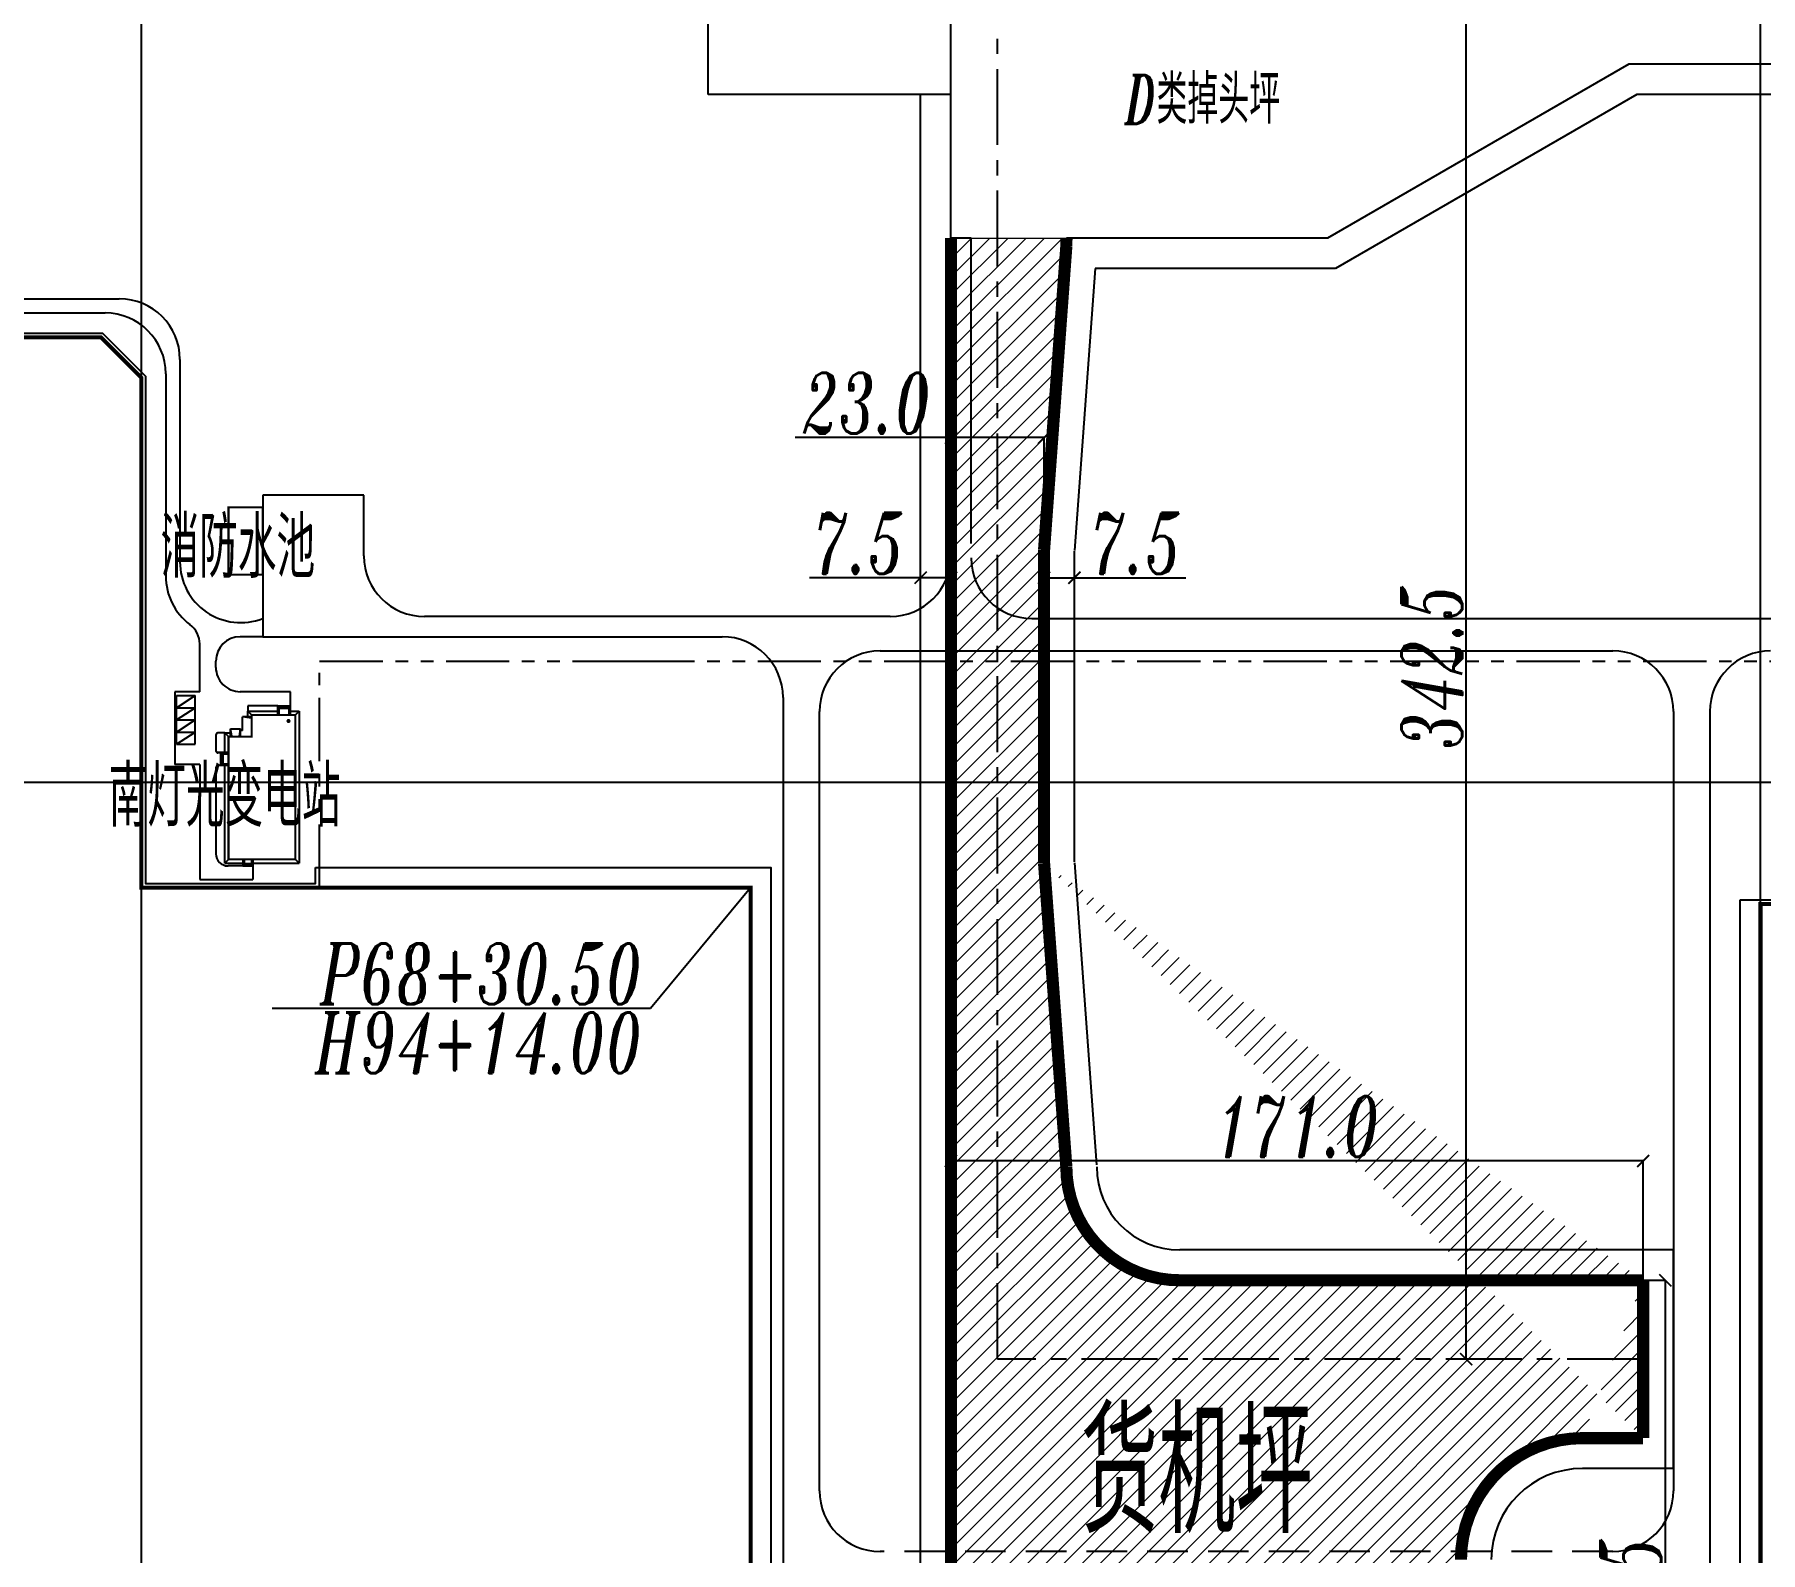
# Model space of a CAD drawing. Header units: millimetres. Extents: x -2699 to 2556, y 623 to 2108.
# Drawn here: x -1638.7 to -1212.2, y 1224.5 to 1599.6 of the extents above; entities that cross this region are included whole.
import ezdxf
from ezdxf.enums import TextEntityAlignment as Align

# ---------------------------------------------------------------- set-up
doc = ezdxf.new("R2010")
doc.units = ezdxf.units.MM
for name, pattern in [('CENTER', [2, 1.25, -0.25, 0.25, -0.25]), ('DASHED', [0.75, 0.5, -0.25]), ('PHANTOM2', [1.25, 0.625, -0.125, 0.125, -0.125, 0.125, -0.125])]:
    doc.linetypes.add(name, pattern=pattern)
for name, color, linetype in [('FGW', 8, 'Continuous'), ('HZ', 7, 'Continuous'), ('ROAD', 154, 'Continuous'), ('巡场路', 154, 'Continuous'), ('建筑物', 1, 'Continuous'), ('征地线', 6, 'PHANTOM2'), ('服务车道', 6, 'DASHED'), ('标注wj', 7, 'Continuous'), ('消防救援道路服务车道和连接带路面', 4, 'Continuous'), ('道肩边线', 6, 'Continuous'), ('道面边线', 3, 'Continuous'), ('防吹坪边线', 4, 'Continuous'), ('飞机滑行线', 1, 'CENTER'), ('飞行区围界', 5, 'FENCELINE1')]:
    doc.layers.add(name, color=color, linetype=linetype)
doc.layers.add('PP-COM', color=7, linetype='Continuous', lineweight=0)
doc.layers.add('纵断_分栏线', color=5, linetype='Continuous', lineweight=0)
doc.styles.add('ITALICT', font='italict.shx', dxfattribs={"width": 0.67, "bigfont": 'tssdchn.shx'})
doc.styles.get("Standard").update_dxf_attribs({"font": 'SimSun.ttf'})
doc.linetypes.add('FENCELINE1', pattern='A,0.25,-0.1,[133,ltypeshp.shx,S=0.1,R=0,X=-0.1,Y=0],-0.1,1', length=1.45)
doc.dimstyles.new('标注', dxfattribs={"dimtxt": 2.5, "dimasz": 1.2, "dimexe": 0, "dimexo": 0, "dimgap": 0.3, "dimtad": 1, "dimdec": 1, "dimzin": 0, "dimdsep": 46, "dimtxsty": 'Standard', "dimblk": 'ARCHTICK', "dimcen": 0.09, "dimadec": 0, "dimazin": 0, "dimtfac": 1, "dimtdec": 1, "dimtofl": 0, "dimtmove": 0, "dimatfit": 3, "dimldrblk": 'ARCHTICK', "dimfxl": 0, "dimtolj": 1, "dimtzin": 0, "dimarcsym": 0})

# ---------------------------------------------------------------- blocks, each defined once
blk = doc.blocks.new('_ArchTick')
at = {"color": 0, "linetype": 'ByBlock', "const_width": 0.15}
blk.add_lwpolyline([(-0.5, -0.5), (0.5, 0.5)], dxfattribs=at)
blk = doc.blocks.new('*D170')
at = {"layer": 'Defpoints', "color": 0, "transparency": 16777216}
for p in [(-1412.24, 1499.99), (-1412.24, 1465.38), (-1389.24, 1465.38)]:
    blk.add_point(p, dxfattribs=at)
at = {"layer": '标注wj', "color": 0, "lineweight": -2, "transparency": 16777216}
for p, q in [((-1412.24, 1499.99), (-1450.74, 1499.99)), ((-1412.24, 1465.38), (-1412.24, 1499.99)), ((-1389.24, 1499.99), (-1412.24, 1499.99)), ((-1389.24, 1465.38), (-1389.24, 1499.99))]:
    blk.add_line(p, q, dxfattribs=at)
at = {"layer": '标注wj', "color": 0, "lineweight": -2, "transparency": 16777216, "xscale": 3, "yscale": 3, "zscale": 3, "rotation": 180}
blk.add_blockref('_ArchTick', (-1412.24, 1499.99), dxfattribs=at)
at = {"layer": '标注wj', "color": 0, "lineweight": -2, "transparency": 16777216, "xscale": 3, "yscale": 3, "zscale": 3}
blk.add_blockref('_ArchTick', (-1389.24, 1499.99), dxfattribs=at)
at = {"layer": '标注wj', "color": 0, "transparency": 16777216, "insert": (-1432.99, 1508.49), "char_height": 15, "attachment_point": 5, "style": 'ITALICT'}
blk.add_mtext('\\A1;23.0', dxfattribs=at)
blk = doc.blocks.new('*D171')
at = {"layer": 'Defpoints', "color": 0, "transparency": 16777216}
for p in [(-1389.24, 1465.38), (-1381.74, 1465.38), (-1381.74, 1465.38)]:
    blk.add_point(p, dxfattribs=at)
at = {"layer": '标注wj', "color": 0, "lineweight": -2, "transparency": 16777216}
for p, q in [((-1389.24, 1465.38), (-1381.74, 1465.38)), ((-1381.74, 1465.38), (-1354.25, 1465.38))]:
    blk.add_line(p, q, dxfattribs=at)
at = {"layer": '标注wj', "color": 0, "lineweight": -2, "transparency": 16777216, "xscale": 3, "yscale": 3, "zscale": 3, "rotation": 180}
blk.add_blockref('_ArchTick', (-1389.24, 1465.38), dxfattribs=at)
at = {"layer": '标注wj', "color": 0, "lineweight": -2, "transparency": 16777216, "xscale": 3, "yscale": 3, "zscale": 3}
blk.add_blockref('_ArchTick', (-1381.74, 1465.38), dxfattribs=at)
at = {"layer": '标注wj', "color": 0, "transparency": 16777216, "insert": (-1366.5, 1473.88), "char_height": 15, "attachment_point": 5, "style": 'ITALICT'}
blk.add_mtext('\\A1;7.5', dxfattribs=at)
blk = doc.blocks.new('*D172')
at = {"layer": 'Defpoints', "color": 0, "transparency": 16777216}
for p in [(-1419.74, 1465.38), (-1419.74, 1465.38), (-1412.24, 1465.38)]:
    blk.add_point(p, dxfattribs=at)
at = {"layer": '标注wj', "color": 0, "lineweight": -2, "transparency": 16777216}
for p, q in [((-1419.74, 1465.38), (-1447.23, 1465.38)), ((-1412.24, 1465.38), (-1419.74, 1465.38))]:
    blk.add_line(p, q, dxfattribs=at)
at = {"layer": '标注wj', "color": 0, "lineweight": -2, "transparency": 16777216, "xscale": 3, "yscale": 3, "zscale": 3, "rotation": 180}
blk.add_blockref('_ArchTick', (-1419.74, 1465.38), dxfattribs=at)
at = {"layer": '标注wj', "color": 0, "lineweight": -2, "transparency": 16777216, "xscale": 3, "yscale": 3, "zscale": 3}
blk.add_blockref('_ArchTick', (-1412.24, 1465.38), dxfattribs=at)
at = {"layer": '标注wj', "color": 0, "transparency": 16777216, "insert": (-1434.99, 1473.88), "char_height": 15, "attachment_point": 5, "style": 'ITALICT'}
blk.add_mtext('\\A1;7.5', dxfattribs=at)
blk = doc.blocks.new('*D178')
at = {"layer": 'Defpoints', "color": 0, "transparency": 16777216}
for p in [(-1284.94, 1614.8), (-1284.94, 1614.8), (-1284.94, 1272.3)]:
    blk.add_point(p, dxfattribs=at)
at = {"layer": '标注wj', "color": 0, "lineweight": -2, "transparency": 16777216}
blk.add_line((-1284.94, 1272.3), (-1284.94, 1614.8), dxfattribs=at)
at = {"layer": '标注wj', "color": 0, "lineweight": -2, "transparency": 16777216, "xscale": 3, "yscale": 3, "zscale": 3}
for p, rotation in [((-1284.94, 1614.8), 90), ((-1284.94, 1272.3), 270)]:
    blk.add_blockref('_ArchTick', p, dxfattribs=dict(at, rotation=rotation))
at = {"layer": '标注wj', "color": 0, "transparency": 16777216, "insert": (-1293.44, 1443.55), "char_height": 15, "attachment_point": 5, "rotation": 90, "style": 'ITALICT'}
blk.add_mtext('\\A1;342.5', dxfattribs=at)
blk = doc.blocks.new('*D173')
at = {"layer": 'Defpoints', "color": 0, "transparency": 16777216}
for p in [(-1241.24, 1291.8), (-1271.24, 1124.3), (-1235.77, 1124.3)]:
    blk.add_point(p, dxfattribs=at)
at = {"layer": '标注wj', "color": 0, "lineweight": -2, "transparency": 16777216}
for p, q in [((-1241.24, 1291.8), (-1235.77, 1291.8)), ((-1235.77, 1291.8), (-1235.77, 1124.3)), ((-1271.24, 1124.3), (-1235.77, 1124.3))]:
    blk.add_line(p, q, dxfattribs=at)
at = {"layer": '标注wj', "color": 0, "lineweight": -2, "transparency": 16777216, "xscale": 3, "yscale": 3, "zscale": 3}
for p, rotation in [((-1235.77, 1291.8), 90), ((-1235.77, 1124.3), 270)]:
    blk.add_blockref('_ArchTick', p, dxfattribs=dict(at, rotation=rotation))
at = {"layer": '标注wj', "color": 0, "transparency": 16777216, "insert": (-1244.27, 1208.05), "char_height": 15, "attachment_point": 5, "rotation": 90, "style": 'ITALICT'}
blk.add_mtext('\\A1;167.5', dxfattribs=at)
blk = doc.blocks.new('*D179')
at = {"layer": 'Defpoints', "color": 0, "transparency": 16777216}
for p in [(-1412.24, 1321.28), (-1412.24, 1310.21), (-1241.24, 1291.8)]:
    blk.add_point(p, dxfattribs=at)
at = {"layer": '标注wj', "color": 0, "lineweight": -2, "transparency": 16777216}
for p, q in [((-1412.24, 1310.21), (-1412.24, 1321.28)), ((-1241.24, 1321.28), (-1412.24, 1321.28)), ((-1241.24, 1291.8), (-1241.24, 1321.28))]:
    blk.add_line(p, q, dxfattribs=at)
at = {"layer": '标注wj', "color": 0, "lineweight": -2, "transparency": 16777216, "xscale": 3, "yscale": 3, "zscale": 3, "rotation": 180}
blk.add_blockref('_ArchTick', (-1412.24, 1321.28), dxfattribs=at)
at = {"layer": '标注wj', "color": 0, "lineweight": -2, "transparency": 16777216, "xscale": 3, "yscale": 3, "zscale": 3}
blk.add_blockref('_ArchTick', (-1241.24, 1321.28), dxfattribs=at)
at = {"layer": '标注wj', "color": 0, "transparency": 16777216, "insert": (-1326.74, 1329.78), "char_height": 15, "attachment_point": 5, "style": 'ITALICT'}
blk.add_mtext('\\A1;171.0', dxfattribs=at)

msp = doc.modelspace()

# ---------------------------------------------------------------- hatches: boundary and pattern name
at = {"layer": '建筑物'}
h = msp.add_hatch(color=256, dxfattribs=at)
edge = h.paths.add_edge_path()
edge.add_arc((-1575.91, 1429.98), 0.509, 0, 360)
at = {"layer": '纵断_分栏线'}
h = msp.add_hatch(dxfattribs=at)
h.set_pattern_fill('ANSI31', color=8)
h.set_pattern_definition([(45, (4293.341, 1093.807), (-2.245064, 2.245064), [])])
edge = h.paths.add_edge_path()
edge.add_line((-1412.24, 1549.3), (-1383.74, 1549.3))
edge.add_arc((-1338.74, 1547.3), 45, 177.4527, 180)
edge.add_line((-1383.74, 1547.3), (-1389.24, 1472.3))
edge.add_line((-1412.24, 1549.3), (-1412.24, 1124.3))
edge.add_arc((-1355.74, 1319.8), 28, 180, 270)
edge.add_line((-1241.24, 1291.8), (-1355.74, 1291.8))
edge.add_line((-1389.24, 1394.8), (-1383.74, 1319.8))
edge.add_line((-1389.24, 1472.3), (-1389.24, 1394.8))
edge.add_line((-1241.24, 1252.8), (-1241.24, 1291.8))
edge.add_line((-1256.24, 1252.8), (-1241.24, 1252.8))
edge.add_arc((-1256.24, 1222.8), 30, 90, 180)
edge.add_line((-1286.24, 1124.3), (-1286.24, 1222.8))
edge.add_line((-1412.24, 1124.3), (-1286.24, 1124.3))

# ---------------------------------------------------------------- linework, layer by layer
for p, q in [((-1461.74, 1388.8), (-1486.46, 1358.99)), ((-1486.46, 1358.99), (-1579.91, 1358.99))]:
    msp.add_line(p, q)
for centre, start, end in [((-1248.74, 1432.3), 360, 90), ((-1209.74, 1432.3), 90, 180)]:
    msp.add_arc(centre, 15, start, end)
at = {"layer": 'FGW', "linetype": 'Continuous'}
for p, q in [((-1612.24, 814.8), (-1612.24, 1895.71)), ((-1412.24, 814.8), (-1412.24, 1895.71)), ((-1412.24, 814.8), (-1412.24, 1895.71)), ((-1212.24, 814.8), (-1212.24, 1895.71)), ((2387.76, 1414.8), (-2483.16, 1414.8))]:
    msp.add_line(p, q, dxfattribs=at)
at = {"layer": 'PP-COM'}
msp.add_line((-1256.24, 1252.8), (-1256.24, 1252.8), dxfattribs=at)
at = {"layer": 'ROAD'}
for p, q in [((-1582.29, 1450.8), (-1587.86, 1450.8)), ((-1597.86, 1437.22), (-1597.86, 1449.01)), ((-1593.86, 1443.22), (-1593.86, 1444.8)), ((-1603.98, 1437.22), (-1603.98, 1429.22)), ((-1597.86, 1437.22), (-1603.98, 1437.22)), ((-1575.44, 1437.22), (-1587.86, 1437.22)), ((-1575.44, 1433.72), (-1575.44, 1437.22)), ((-1603.6, 1433.25), (-1598.98, 1436.25)), ((-1603.6, 1430.25), (-1603.6, 1436.25)), ((-1603.6, 1436.25), (-1598.98, 1436.25)), ((-1603.6, 1430.25), (-1598.98, 1433.25)), ((-1603.6, 1433.25), (-1598.98, 1433.25)), ((-1598.98, 1430.25), (-1598.98, 1436.25)), ((-1578.54, 1433.72), (-1585.96, 1433.72)), ((-1585.96, 1433.72), (-1585.96, 1432.42)), ((-1578.54, 1433.72), (-1575.44, 1433.72)), ((-1578.54, 1431.62), (-1578.54, 1433.72)), ((-1578.54, 1432.42), (-1578.54, 1433.72)), ((-1578.19, 1431.62), (-1578.19, 1433.72)), ((-1578.19, 1433.42), (-1575.79, 1433.42)), ((-1578.19, 1433.12), (-1575.79, 1433.12)), ((-1575.79, 1431.62), (-1575.79, 1433.72)), ((-1575.44, 1431.62), (-1575.44, 1433.72)), ((-1603.98, 1429.22), (-1603.98, 1419.22)), ((-1603.6, 1430.25), (-1598.98, 1430.25)), ((-1603.6, 1430.25), (-1598.98, 1430.25)), ((-1603.6, 1424.25), (-1603.6, 1430.25)), ((-1603.6, 1427.25), (-1598.98, 1430.25)), ((-1598.98, 1424.25), (-1598.98, 1430.25)), ((-1587.26, 1427.6), (-1587.26, 1431)), ((-1585.16, 1430.7), (-1587.26, 1431)), ((-1585.16, 1431), (-1587.26, 1431)), ((-1585.96, 1431), (-1585.96, 1432.42)), ((-1585.16, 1431.62), (-1585.96, 1432.42)), ((-1585.96, 1432.42), (-1578.54, 1432.42)), ((-1575.44, 1432.42), (-1573.32, 1432.42)), ((-1574.12, 1431.62), (-1573.32, 1432.42)), ((-1573.32, 1432.42), (-1573.32, 1394.88)), ((-1233.74, 1432.3), (-1233.74, 1239.8)), ((-1224.74, 1432.3), (-1224.74, 978.55)), ((-1603.6, 1427.25), (-1598.98, 1427.25)), ((-1603.6, 1424.25), (-1598.98, 1427.25)), ((-1593.86, 1426.52), (-1593.86, 1422.6)), ((-1591.66, 1427.02), (-1593.36, 1427.02)), ((-1590.86, 1426.22), (-1591.66, 1427.02)), ((-1591.66, 1422.1), (-1591.66, 1427.02)), ((-1591.66, 1427.02), (-1590.24, 1427.02)), ((-1589.94, 1426.22), (-1590.24, 1428.02)), ((-1590.24, 1428.02), (-1587.74, 1428.02)), ((-1590.24, 1426.22), (-1590.24, 1428.02)), ((-1588.04, 1426.22), (-1587.74, 1428.02)), ((-1587.74, 1426.22), (-1587.74, 1428.02)), ((-1587.26, 1427.6), (-1587.74, 1427.6)), ((-1603.6, 1424.25), (-1598.98, 1424.25)), ((-1590.86, 1422.22), (-1593.69, 1422.22)), ((-1592.66, 1422.1), (-1593.36, 1422.1)), ((-1590.86, 1422.1), (-1592.66, 1422.1)), ((-1592.66, 1419), (-1592.66, 1422.1)), ((-1590.86, 1421.75), (-1592.66, 1421.75)), ((-1592.36, 1419.35), (-1592.36, 1421.75)), ((-1592.06, 1419.35), (-1592.06, 1421.75)), ((-1597.86, 1419.22), (-1603.98, 1419.22)), ((-1597.86, 1419.22), (-1597.86, 1390.8)), ((-1593.86, 1418.5), (-1593.86, 1397.18)), ((-1592.66, 1419), (-1593.36, 1419)), ((-1590.86, 1419.35), (-1592.66, 1419.35)), ((-1590.86, 1419), (-1592.66, 1419)), ((-1591.66, 1394.88), (-1591.66, 1419)), ((-1590.86, 1395.68), (-1591.66, 1394.88)), ((-1591.66, 1394.88), (-1587.19, 1394.88)), ((-1587.19, 1395.68), (-1587.19, 1394.18)), ((-1586.84, 1395.68), (-1586.84, 1394.18)), ((-1586.84, 1394.78), (-1585.04, 1394.78)), ((-1586.84, 1394.48), (-1585.04, 1394.48)), ((-1585.04, 1395.68), (-1585.04, 1394.18)), ((-1584.69, 1395.68), (-1584.69, 1394.18)), ((-1584.69, 1394.88), (-1573.32, 1394.88)), ((-1574.12, 1395.68), (-1573.32, 1394.88)), ((-1597.86, 1390.8), (-1584.69, 1390.8)), ((-1587.19, 1394.18), (-1590.86, 1394.18)), ((-1587.19, 1394.18), (-1584.69, 1394.18)), ((-1584.69, 1394.18), (-1584.69, 1390.8))]:
    msp.add_line(p, q, dxfattribs=at)
at = {"layer": 'ROAD', "ltscale": 5}
msp.add_arc((-1603.86, 1449.01), 6, 0, 53.0618, dxfattribs=at)
at = {"layer": 'ROAD'}
for centre, radius, start, end in [((-1587.86, 1444.8), 6, 90, 180), ((-1248.74, 1239.8), 15, 270, 0)]:
    msp.add_arc(centre, radius, start, end, dxfattribs=at)
for centre, major_axis, start_param, end_param in [((-1587.86, 1443.22), (-6, 0), 0, 1.570797), ((-1593.36, 1426.52), (0.354, 0.354), 0.785398, 2.356194), ((-1593.36, 1422.6), (-0.354, 0.354), 0.785398, 2.356194), ((-1593.36, 1418.5), (-0.354, 0.354), -0.785398, 0.785398), ((-1590.86, 1397.18), (-3, 0), 0, 1.570797)]:
    msp.add_ellipse(centre, major_axis=major_axis, ratio=1, start_param=start_param, end_param=end_param, dxfattribs=at)
at = {"layer": '巡场路', "ltscale": 5}
for p, q in [((-1747.74, 1534.3), (-1617.74, 1534.3)), ((-1751.24, 1530.8), (-1621.24, 1530.8)), ((-1602.74, 1519.3), (-1602.74, 1469.3)), ((-1606.24, 1515.8), (-1606.24, 1465.8)), ((-1392.24, 1455.3), (-391.24, 1455.3)), ((-1429.75, 1447.3), (-1248.74, 1447.3)), ((-1453.74, 1435.8), (-1453.74, 978.55)), ((-1444.74, 1239.8), (-1444.74, 1432.3))]:
    msp.add_line(p, q, dxfattribs=at)
for centre, start, end in [((-1617.74, 1519.3), 0, 90), ((-1621.24, 1515.8), 0, 90), ((-1587.74, 1469.3), 180, 291.305), ((-1591.24, 1465.8), 180, 233.0618), ((-1468.74, 1435.8), 0, 90), ((-1429.74, 1432.3), 90, 180), ((-1429.74, 1239.8), 180, 270)]:
    msp.add_arc(centre, 15, start, end, dxfattribs=at)
at = {"layer": '建筑物', "const_width": 0.5}
for points in [[(-1590.74, 1482.8), (-1582.29, 1482.8), (-1582.29, 1466.15), (-1590.74, 1466.15)], [(-1574.24, 1395.8), (-1574.24, 1431.5), (-1585.04, 1431.5), (-1585.04, 1426.1), (-1590.74, 1426.1), (-1590.74, 1395.8)]]:
    msp.add_lwpolyline(points, close=True, dxfattribs=at)
at = {"layer": '征地线', "ltscale": 25, "const_width": 1}
msp.add_lwpolyline([(435.26, 1179.8), (-8.24, 1179.8), (-8.24, 875.8), (-8.24, 875.8), (-8.24, 875.8), (-582.24, 875.8), (-582.24, 1434.8), (-592.24, 1444.8), (-1015.74, 1444.8), (-1056.74, 1444.8), (-1056.74, 1384.8), (-1212.24, 1384.8), (-1212.24, 973.55), (-1461.74, 973.55), (-1461.74, 1388.8), (-1568.24, 1388.8), (-1612.24, 1388.8), (-1612.24, 1514.8), (-1622.24, 1524.8), (-1772.24, 1524.8)], dxfattribs=at)
at = {"layer": '征地线', "ltscale": 25}
msp.add_lwpolyline([(-1772.24, 1524.8), (-1622.24, 1524.8), (-1612.24, 1514.8), (-1612.24, 1388.8), (-1568.24, 1388.8), (-1568.24, 1444.8), (-1491.24, 1444.8), (-1491.24, 1444.8), (-1136.74, 1444.8), (-1136.74, 1444.81), (-1136.74, 1384.8), (-1056.74, 1384.8), (-1056.74, 1444.8), (-1015.74, 1444.8), (-557.05, 1444.8)], dxfattribs=at)
at = {"layer": '服务车道', "ltscale": 20}
msp.add_line((-1248.74, 1224.8), (-1429.74, 1224.8), dxfattribs=at)
at = {"layer": '消防救援道路服务车道和连接带路面'}
for p, q in [((-1407.24, 1549.3), (-1412.24, 1549.3)), ((-1412.24, 1549.3), (-1412.24, 1470.8)), ((-1407.24, 1473.8), (-1407.24, 1549.3)), ((-1557.29, 1485.8), (-1582.29, 1485.8)), ((-1582.29, 1485.8), (-1582.29, 1450.8)), ((-1557.29, 1470.8), (-1557.29, 1485.8)), ((-1427.24, 1455.8), (-1542.29, 1455.8)), ((-1582.29, 1450.8), (-1468.74, 1450.8))]:
    msp.add_line(p, q, dxfattribs=at)
for centre, start, end in [((-1542.29, 1470.8), 180, 270), ((-1427.24, 1470.8), 270, 0), ((-1392.24, 1470.3), 180, 270)]:
    msp.add_arc(centre, 15, start, end, dxfattribs=at)
at = {"layer": '纵断_分栏线', "color": 8}
msp.add_line((-1412.24, 1549.3), (-1383.74, 1549.3), dxfattribs=at)
at = {"layer": '道肩边线'}
for p, q in [((-1419.74, 1541.8), (-1419.74, 1584.8)), ((-1419.74, 1124.3), (-1419.74, 1584.8)), ((-1242.75, 1584.8), (-1317.23, 1541.8)), ((-376.24, 1584.8), (-1242.75, 1584.8)), ((-1376.63, 1541.8), (-1381.73, 1472.13)), ((-1317.23, 1541.8), (-1376.63, 1541.8)), ((-1381.74, 1395.18), (-1381.74, 1471.91)), ((-1381.73, 1394.96), (-1376.26, 1320.35)), ((-1233.74, 1299.3), (-1355.74, 1299.3)), ((-1233.74, 1245.3), (-1233.74, 1299.3)), ((-1233.74, 1245.3), (-1256.24, 1245.3))]:
    msp.add_line(p, q, dxfattribs=at)
for centre, radius, start, end in [((-1355.74, 1319.8), 20.5, 180, 270), ((-1256.24, 1222.8), 22.5, 90, 180)]:
    msp.add_arc(centre, radius, start, end, dxfattribs=at)
at = {"layer": '道面边线'}
for points in [[(-1412.24, 1549.3), (-1412.24, 1637.3), (987.76, 1637.3)], [(-1244.76, 1592.3), (-1319.24, 1549.3), (-1383.74, 1549.3)], [(-380.24, 1592.3), (-1244.76, 1592.3)]]:
    msp.add_lwpolyline(points, dxfattribs=at)
msp.add_lwpolyline([(-87.24, 1214.8), (-340.24, 1214.8), (-340.24, 1344.8), (-332.24, 1344.8), (-257.24, 1350.3, 0.414214), (-229.24, 1378.3), (-223.74, 1453.3), (-223.74, 1472.3), (-229.24, 1547.3, 0.414214), (-274.24, 1592.3), (-1244.76, 1592.3)], format="xyb", dxfattribs=at)
at = {"layer": '道面边线', "const_width": 3}
for points in [[(-1412.24, 1549.3), (-1412.24, 1124.3)], [(-1389.24, 1472.3), (-1389.24, 1394.8)], [(-1389.24, 1394.8), (-1383.74, 1319.8)], [(-1241.24, 1291.8), (-1355.74, 1291.8)], [(-1241.24, 1252.8), (-1241.24, 1291.8)], [(-1256.24, 1252.8), (-1241.24, 1252.8)]]:
    msp.add_lwpolyline(points, dxfattribs=at)
for points in [[(-1383.7, 1549.3, 0.011115), (-1383.74, 1547.3), (-1389.24, 1472.3)], [(-1383.74, 1319.8, 0.414214), (-1355.74, 1291.8)], [(-1256.24, 1252.8, 0.414214), (-1286.24, 1222.8)]]:
    msp.add_lwpolyline(points, format="xyb", dxfattribs=at)
at = {"layer": '防吹坪边线'}
for p, q in [((-1472.24, 1584.8), (-1472.24, 1644.8)), ((-1412.24, 1584.8), (-1472.24, 1584.8))]:
    msp.add_line(p, q, dxfattribs=at)
at = {"layer": '飞机滑行线', "ltscale": 15}
for p, q in [((-1400.74, 1272.3), (-1400.74, 1614.8)), ((-1241.24, 1272.3), (-1400.74, 1272.3))]:
    msp.add_line(p, q, dxfattribs=at)
at = {"layer": '飞行区围界', "ltscale": 15}
msp.add_line((-1217.24, 1105.8), (-1217.24, 1385.8), dxfattribs=at)
for points in [[(987.76, 1783.8), (-1012.28, 1783.8), (-1372.28, 1813.8), (-1771.24, 1813.8), (-1771.24, 1714.38), (-1771.24, 1703.8), (-1771.24, 1703.8), (-1771.24, 1629.38), (-1781.83, 1618.8), (-2390.74, 1618.8), (-2390.74, 1636.3), (-2433.74, 1636.3), (-2433.74, 1593.3), (-2390.74, 1593.3), (-2390.74, 1605.8), (-1781.83, 1605.8), (-1771.24, 1595.21), (-1771.24, 1525.8), (-1621.83, 1525.8), (-1611.24, 1515.21), (-1611.24, 1389.8), (-1569.24, 1389.8), (-1569.24, 1393.8)], [(-1217.24, 1385.8), (-1057.74, 1385.8), (-1057.74, 1445.8), (-591.83, 1445.8), (-581.24, 1435.21), (-581.24, 1063.3)], [(-1569.24, 1393.8), (-1456.74, 1393.8), (-1456.74, 1105.8)]]:
    msp.add_lwpolyline(points, dxfattribs=at)

# ---------------------------------------------------------------- texts
at = {"style": 'ITALICT', "width": 0.67}
msp.add_text('P68+30.50', height=15, dxfattribs=at).set_placement((-1488.46, 1359.99), align=Align.RIGHT)
msp.add_text('H94+14.00', height=15, dxfattribs=at).set_placement((-1488.46, 1357.99), align=Align.TOP_RIGHT)
at = {"layer": 'HZ', "style": 'ITALICT', "width": 0.67}
for s, height, p in [('D类掉头坪', 12, (-1369.4, 1577.55)), ('货机坪', 30, (-1380.13, 1229.3))]:
    msp.add_text(s, height=height, dxfattribs=at).set_placement(p)
at = {"layer": 'HZ', "color": 0, "style": 'ITALICT', "width": 0.67}
for s, p in [('消防水池 ', (-1607.54, 1465.36)), ('南灯光变电站', (-1620.36, 1403.89, -3.82))]:
    msp.add_text(s, height=15, dxfattribs=at).set_placement(p)

# ---------------------------------------------------------------- dimensions: what is measured, and where the dimension line sits
at = {"layer": '标注wj'}
for base, p1, p2, picture, middle in [((-1284.94, 1614.8), (-1284.94, 1272.3), (-1284.94, 1614.8), '*D178', (-1293.44, 1443.55)), ((-1235.77, 1124.3), (-1241.24, 1291.8), (-1271.24, 1124.3), '*D173', (-1244.27, 1208.05))]:
    dim = msp.add_linear_dim(base=base, p1=p1, p2=p2, angle=90, dimstyle='标注', override={"dimtxt": 15, "dimasz": 3, "dimgap": 1, "dimtxsty": 'ITALICT'}, dxfattribs=at)
    dim.commit()
    dim.dimension.update_dxf_attribs({"geometry": picture, "text_midpoint": middle})
dim = msp.add_linear_dim(base=(-1412.24, 1499.99), p1=(-1389.24, 1465.38), p2=(-1412.24, 1465.38), dimstyle='标注', override={"dimtxt": 15, "dimasz": 3, "dimgap": 1, "dimtxsty": 'ITALICT'}, dxfattribs=at)
dim.commit()
dim.dimension.update_dxf_attribs({"geometry": '*D170', "text_midpoint": (-1432.99, 1499.99), "dimtype": 160})
for base, p1, p2, picture, middle in [((-1419.74, 1465.38), (-1412.24, 1465.38), (-1419.74, 1465.38), '*D172', (-1434.99, 1473.88)), ((-1381.74, 1465.38), (-1389.24, 1465.38), (-1381.74, 1465.38), '*D171', (-1366.5, 1473.88)), ((-1412.24, 1321.28), (-1241.24, 1291.8), (-1412.24, 1310.21), '*D179', (-1326.74, 1329.78))]:
    dim = msp.add_linear_dim(base=base, p1=p1, p2=p2, dimstyle='标注', override={"dimtxt": 15, "dimasz": 3, "dimgap": 1, "dimtxsty": 'ITALICT'}, dxfattribs=at)
    dim.commit()
    dim.dimension.update_dxf_attribs({"geometry": picture, "text_midpoint": middle})

doc.saveas('drawing.dxf')
